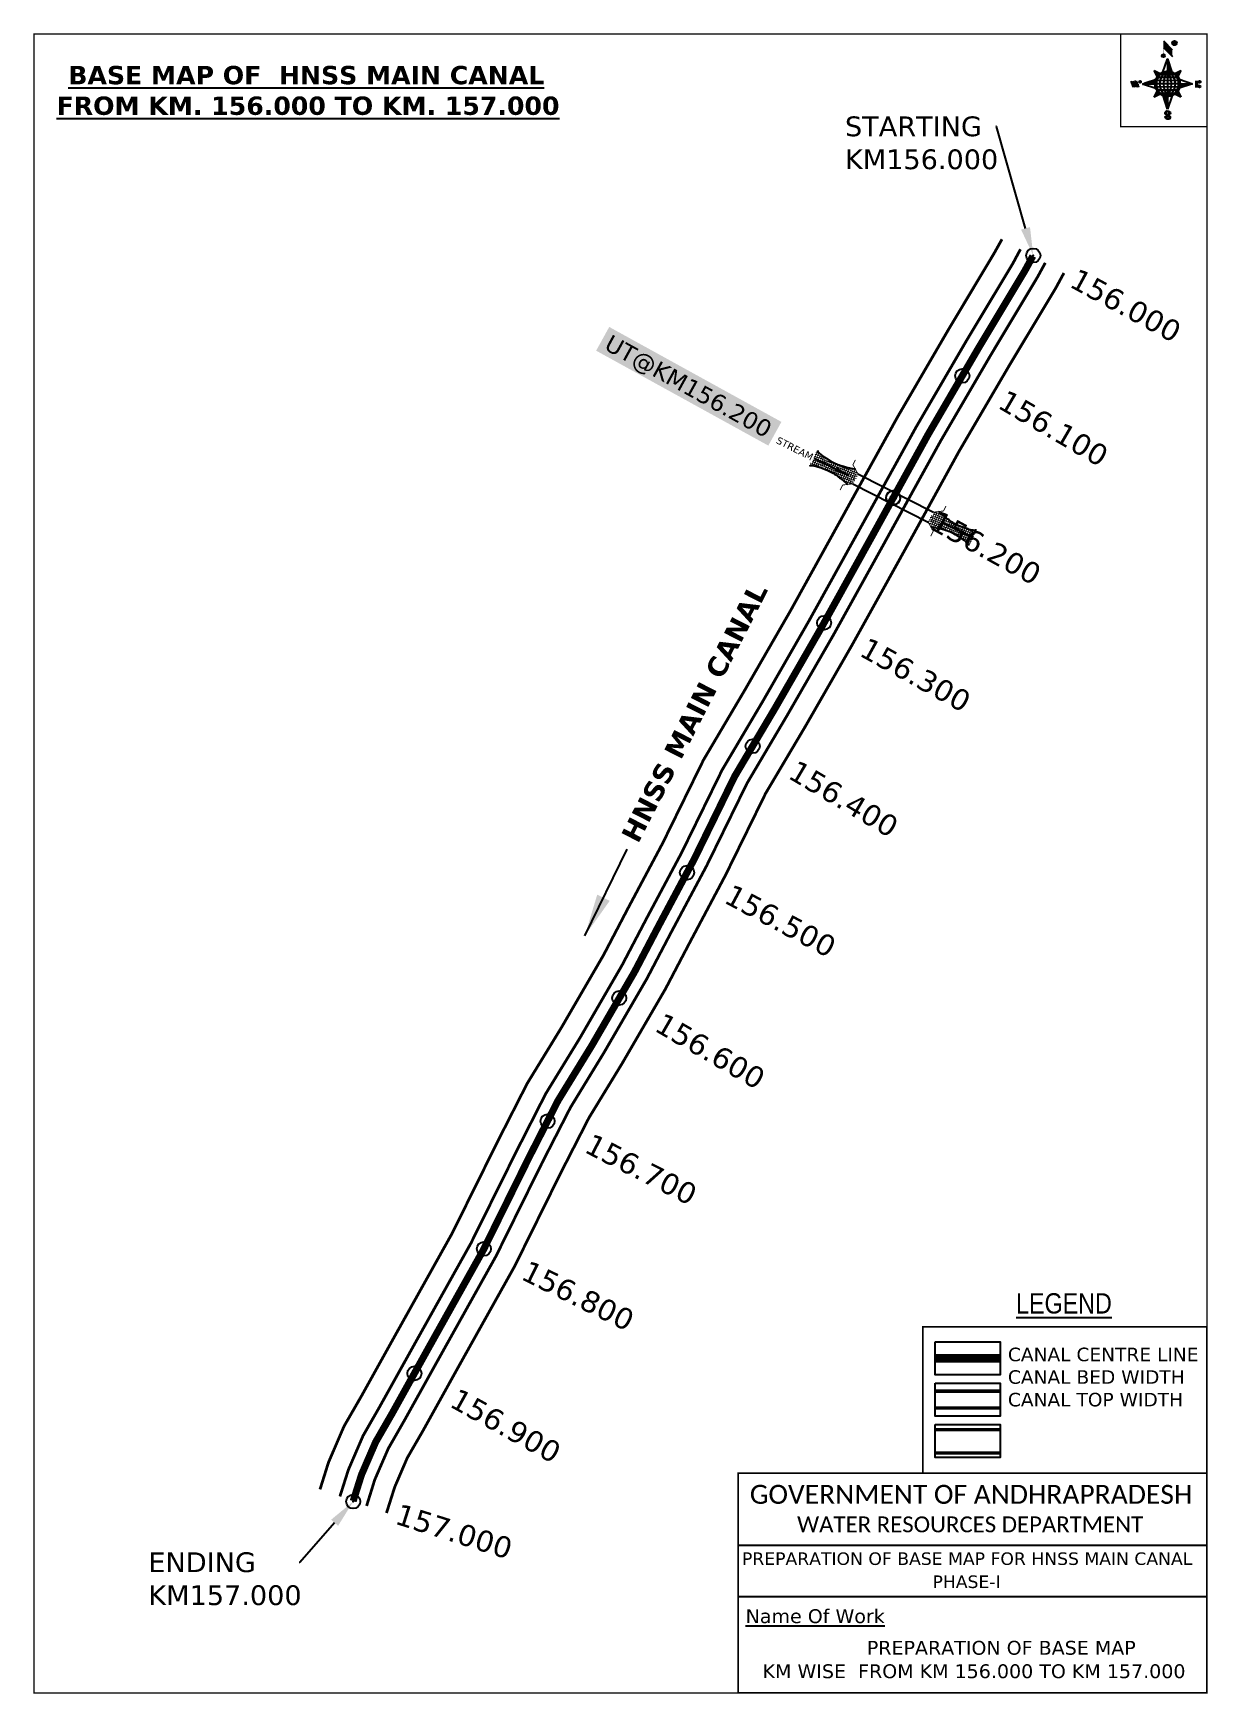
# Model space of a CAD drawing. Header units: inches. Extents: x 751596 to 752428, y 1675826 to 1677003.
import ezdxf
from ezdxf import colors
from ezdxf.entities.mleader import LeaderData, LeaderLine
from ezdxf.enums import TextEntityAlignment as Align
from ezdxf.math import Vec2, Vec3

# ---------------------------------------------------------------- set-up
doc = ezdxf.new("R2010")
doc.units = ezdxf.units.IN
doc.header["$MEASUREMENT"] = 0
doc.header["$PDMODE"] = 32
doc.header["$PDSIZE"] = 10
doc.linetypes.add('HIDDEN2', pattern=[0.1875, 0.125, -0.0625])
for name, color, linetype in [('AQUADUCT', 1, 'Continuous'), ('bord', 1, 'Continuous'), ('CANAL1', 1, 'Continuous'), ('CSMark', 72, 'Continuous'), ('DCBMS', 232, 'Continuous'), ('PAGE', 7, 'Continuous'), ('STRUCTURE', 5, 'Continuous'), ('TEXT', 7, 'Continuous')]:
    doc.layers.add(name, color=color, linetype=linetype)
doc.styles.add('ARIALN', font='ARIALN_1.TTF')
doc.styles.get("Standard").update_dxf_attribs({"font": 'verdana_0.ttf'})
doc.dimstyles.get("Standard").update_dxf_attribs({"dimtxt": 0.18, "dimasz": 0.18, "dimexe": 0.18, "dimexo": 0.0625, "dimgap": 0.09, "dimtad": 0, "dimtih": 1, "dimtoh": 1, "dimdec": 4, "dimzin": 0, "dimdsep": 46, "dimtxsty": 'Standard', "dimcen": 0.09, "dimadec": 0, "dimazin": 0, "dimtfac": 1, "dimtdec": 4, "dimtofl": 0, "dimtmove": 0, "dimatfit": 3, "dimfxl": 0, "dimtolj": 1, "dimtzin": 0, "dimarcsym": 0})
pattern_1 = [(267.297113149, (-8720374.938, 50637915.138), (10.5367255337, -0.497431438), [])]
pattern_2 = [(357.297113149, (-8720374.938, 50637915.138), (0.497431438, 10.5367255337), [])]

# ---------------------------------------------------------------- blocks, each defined once
blk = doc.blocks.new('*X16')
at = {"color": 0, "linetype": 'Continuous'}
for p, q in [((6321.6, 240.5), (6322.3, 241.2)), ((6321.6, 240.3), (6322.3, 241)), ((6321.6, 240.1), (6322.3, 240.8)), ((6321.6, 239.9), (6322.4, 240.7)), ((6321.6, 239.8), (6322.4, 240.6)), ((6321.6, 239.6), (6322.5, 240.5)), ((6321.6, 239.4), (6322.5, 240.3)), ((6321.6, 239.2), (6322.6, 240.2)), ((6321.7, 239.1), (6322.6, 240.1)), ((6321.8, 240.8), (6322.4, 241.4)), ((6321.8, 239), (6322.7, 240)), ((6321.8, 239), (6322.8, 239.9)), ((6321.9, 238.9), (6322.9, 239.8)), ((6322, 238.8), (6323, 239.7)), ((6322.1, 241.3), (6322.4, 241.6)), ((6322.1, 238.7), (6323.1, 239.6)), ((6322.2, 238.6), (6323.1, 239.6)), ((6322.3, 238.5), (6323.2, 239.5)), ((6322.4, 238.5), (6323.3, 239.4)), ((6322.5, 238.4), (6323.4, 239.3)), ((6322.7, 238.4), (6323.6, 239.3)), ((6322.8, 238.3), (6323.7, 239.2)), ((6322.9, 238.3), (6323.8, 239.1)), ((6323.1, 238.2), (6323.9, 239.1)), ((6323.2, 238.2), (6324, 239)), ((6323.3, 238.2), (6324.2, 239)), ((6323.5, 238.1), (6324.3, 238.9)), ((6323.7, 238.1), (6324.4, 238.9)), ((6323.8, 238.1), (6324.6, 238.8)), ((6324.1, 238.2), (6324.7, 238.8)), ((6324.3, 238.3), (6324.9, 238.8)), ((6324.6, 238.3), (6325.1, 238.8)), ((6324.8, 238.4), (6325.2, 238.8)), ((6325.1, 238.5), (6325.4, 238.8)), ((6325.4, 238.6), (6325.6, 238.8))]:
    blk.add_line(p, q, dxfattribs=at)
blk = doc.blocks.new('*X15')
at = {"color": 0, "linetype": 'Continuous'}
for p, q in [((6324.4, 240.3), (6324.5, 240.4)), ((6324.6, 240.3), (6324.8, 240.5)), ((6324.7, 240.2), (6325, 240.5)), ((6324.8, 240.2), (6325.2, 240.6)), ((6325, 240.1), (6325.5, 240.6)), ((6325.1, 240.1), (6325.6, 240.6)), ((6325.2, 240), (6325.8, 240.6)), ((6325.3, 240), (6326, 240.6)), ((6325.4, 239.9), (6326.1, 240.6)), ((6325.5, 239.8), (6326.2, 240.5)), ((6325.6, 239.8), (6326.3, 240.5)), ((6325.7, 239.7), (6326.5, 240.4)), ((6325.9, 239.6), (6326.6, 240.3)), ((6326, 239.5), (6326.7, 240.3)), ((6326, 239.4), (6326.8, 240.2)), ((6326.1, 239.3), (6327, 240.2)), ((6326.2, 239.3), (6327.1, 240.1)), ((6326.3, 239.2), (6327.1, 240)), ((6326.4, 239.1), (6327.2, 239.9)), ((6326.5, 239), (6327.3, 239.8)), ((6326.5, 238.9), (6327.4, 239.7)), ((6326.6, 238.8), (6327.5, 239.6)), ((6326.7, 238.7), (6327.5, 239.5)), ((6326.8, 238.6), (6327.6, 239.4)), ((6326.8, 238.5), (6327.7, 239.3)), ((6326.8, 236.5), (6327.4, 237)), ((6326.9, 238.3), (6327.8, 239.2)), ((6326.9, 238.2), (6327.9, 239.1)), ((6326.9, 236.8), (6327.6, 237.4)), ((6327, 238.1), (6327.8, 239)), ((6327, 237.9), (6327.8, 238.8)), ((6327, 237.8), (6327.8, 238.6)), ((6327, 237.6), (6327.8, 238.4)), ((6327, 237.4), (6327.8, 238.2)), ((6327, 237.3), (6327.8, 238)), ((6327, 237.1), (6327.8, 237.9))]:
    blk.add_line(p, q, dxfattribs=at)
blk = doc.blocks.new('H')
at = {"layer": 'bord', "extrusion": (0.000427885, 0.004792, 0.999988)}
h = blk.add_hatch(dxfattribs=at)
h.set_pattern_fill('LINE', color=8, scale=84.387686, angle=-2.7029, style=0)
h.set_pattern_definition(pattern_2)
h.paths.add_polyline_path([(-492, 786, -0.090992), (-448, 775), (-486, 912)])
h = blk.add_hatch(dxfattribs=at)
h.set_pattern_fill('LINE', color=8, scale=84.387686, angle=-92.7029, style=0)
h.set_pattern_definition(pattern_1)
h.paths.add_polyline_path([(-625, 665, -0.090992), (-615, 710), (-751, 671)])
h = blk.add_hatch(dxfattribs=at)
h.set_pattern_fill('LINE', color=8, scale=84.387686, angle=-2.7029, style=0)
h.set_pattern_definition(pattern_2)
h.paths.add_polyline_path([(-504, 533, -0.090992), (-549, 543), (-510, 406)])
h = blk.add_hatch(dxfattribs=at)
h.set_pattern_fill('LINE', color=8, scale=84.387686, angle=-92.7029, style=0)
h.set_pattern_definition(pattern_1)
h.paths.add_polyline_path([(-246, 647), (-372, 653, -0.090992), (-382, 609)])
for p, q in [((-519, 1020, -1217), (-435, 927, -1216)), ((-516, 1087, -1217), (-432, 994, -1217)), ((-538, 774, -1216), (-487, 906, -1216)), ((-487, 906, -1216), (-493, 780, -1216)), ((-487, 906, -1216), (-448, 769, -1216)), ((-865, 701, -1215), (-847, 638, -1215)), ((-847, 700, -1215), (-829, 637, -1215)), ((-829, 699, -1215), (-811, 636, -1215)), ((-829, 699, -1215), (-811, 698, -1215)), ((-811, 698, -1215), (-794, 635, -1215)), ((-752, 665, -1215), (-615, 704, -1215)), ((-627, 794, -1216), (-567, 760, -1216)), ((-627, 794, -1216), (-584, 747, -1215)), ((-599, 731, -1215), (-627, 794, -1216)), ((-421, 753, -1216), (-359, 781, -1216)), ((-359, 781, -1216), (-405, 739, -1216)), ((-359, 781, -1216), (-392, 721, -1215)), ((-379, 693, -1215), (-246, 641, -1215)), ((-213, 669, -1215), (-217, 601, -1215)), ((-752, 665, -1215), (-625, 659, -1215)), ((-619, 614, -1215), (-752, 665, -1215)), ((-639, 526, -1214), (-606, 585, -1215)), ((-639, 526, -1214), (-593, 568, -1215)), ((-577, 553, -1215), (-639, 526, -1214)), ((-511, 400, -1214), (-549, 537, -1214)), ((-460, 533, -1215), (-511, 400, -1214)), ((-505, 527, -1214), (-511, 400, -1214)), ((-371, 513, -1214), (-431, 546, -1215)), ((-371, 513, -1214), (-414, 560, -1215)), ((-399, 576, -1215), (-371, 513, -1214)), ((-246, 641, -1215), (-383, 603, -1215)), ((-373, 647, -1215), (-246, 641, -1215)), ((-197, 600, -1215), (-194, 668, -1215))]:
    blk.add_line(p, q, dxfattribs=at)
at = {"layer": 'bord', "color": 8, "linetype": 'ByBlock', "extrusion": (0.000427885, 0.004792, 0.999988)}
for p, q in [((-375, 679, -1215), (-620, 691, -1215)), ((-386, 711, -1215), (-605, 722, -1215)), ((-411, 744, -1216), (-578, 752, -1216)), ((-493, 780, -1216), (-505, 527, -1214)), ((-373, 647, -1215), (-625, 659, -1215)), ((-378, 616, -1215), (-623, 628, -1215)), ((-392, 585, -1215), (-611, 595, -1215)), ((-420, 555, -1215), (-587, 562, -1215))]:
    blk.add_line(p, q, dxfattribs=at)
at = {"layer": 'bord', "extrusion": (0.000427885, 0.004792, 0.999988), "elevation": -1212}
for points, const_width in [([(-522, 960), (-516, 1093)], 1.61), ([(-434, 933), (-428, 1066)], 1.61), ([(-870, 707), (-846, 706)], 0.642), ([(-829, 643), (-821, 678)], 0.642), ([(-793, 641), (-782, 694)], 0.642), ([(-223, 676), (-174, 673)], 0.706), ([(-829, 643), (-855, 644)], 0.642), ([(-811, 642), (-784, 641)], 0.642), ([(-177, 605), (-226, 607)], 0.706), ([(-195, 645), (-185, 644)], 0.706)]:
    blk.add_lwpolyline(points, dxfattribs=dict(at, const_width=const_width))
for points, const_width in [([(-414, 1073, 1), (-398, 1058, 1)], 22.3), ([(-530, 950, 1), (-520, 939, 1)], 14.8), ([(-776, 697, 1), (-769, 690, 1)], 8.9), ([(-180, 618, 1), (-173, 611, 1)], 9.79), ([(-178, 667, 1), (-171, 660, 1)], 9.79), ([(-490, 362, 1), (-498, 369, 1)], 11.1), ([(-525, 322, 1), (-533, 329, 1)], 11.1)]:
    blk.add_lwpolyline(points, format="xyb", close=True, dxfattribs=dict(at, const_width=const_width))
for points in [[(-537, 317), (-531, 310), (-520, 307), (-505, 307), (-494, 310), (-486, 318), (-487, 326), (-491, 333), (-494, 336), (-503, 341), (-522, 347), (-530, 352), (-534, 355), (-537, 363), (-537, 373), (-530, 381), (-520, 384), (-504, 384), (-493, 380), (-487, 373)], [(-522, 348), (-526, 354), (-528, 361), (-528, 371), (-526, 375), (-521, 381), (-515, 384)], [(-505, 307), (-499, 312), (-497, 319), (-497, 327), (-501, 335), (-509, 343)]]:
    blk.add_lwpolyline(points, dxfattribs=at)
at = {"layer": 'bord', "extrusion": (0.000427885, 0.004792, 0.999988)}
for centre, radius in [((-406, 1065, -1212), 22.3), ((-525, 944, -1212), 14.8), ((-773, 694, -1212), 8.9), ((-498, 659, -1212), 127), ((-177, 615, -1212), 9.79), ((-174, 663, -1212), 9.79), ((-494, 365, -1212), 11.1), ((-529, 325, -1212), 11.1)]:
    blk.add_circle(centre, radius, dxfattribs=at)
at = {"layer": 'bord', "color": 8, "linetype": 'ByBlock', "extrusion": (0.000427885, 0.004792, 0.999988)}
for centre, radius, start, end in [((-482, 658, -1212), 128, 94.9254, 259.6691), ((-437, 656, -1212), 141, 113.2864, 241.308), ((-316, 651, -1212), 222, 142.5892, 212.0053), ((-560, 662, -1212), 141, 293.2864, 61.308), ((-681, 668, -1212), 222, 322.5892, 32.0053), ((-515, 660, -1212), 128, 274.9254, 79.6691)]:
    blk.add_arc(centre, radius, start, end, dxfattribs=at)
at = {"layer": 'bord', "extrusion": (0.000427885, 0.004792, 0.999988)}
for points in [[(-516, 1093, -1212), (-431, 1000, -1212), (-519, 1026, -1212), (-434, 933, -1212)], [(-864, 707, -1212), (-846, 706, -1212), (-846, 644, -1212), (-829, 643, -1212)], [(-829, 705, -1212), (-811, 704, -1212), (-811, 642, -1212), (-793, 641, -1212)], [(-193, 674, -1212), (-197, 606, -1212), (-213, 675, -1212), (-216, 607, -1212)]]:
    blk.add_solid(points, dxfattribs=at)
at = {"layer": 'bord', "extrusion": (0.000427885, 0.004792, 0.999988), "xscale": 7.977342409717546, "yscale": 7.977342408231451, "zscale": 7.977342408476333, "rotation": 138.0840426661453}
for name, p in [('*X15', (38301, -31929, -1212)), ('*X16', (38314, -31951, -1212))]:
    blk.add_blockref(name, p, dxfattribs=at)
blk = doc.blocks.new('UT')
at = {"layer": 'STRUCTURE'}
h = blk.add_hatch(dxfattribs=at)
h.set_pattern_fill('DASH', color=150, scale=8, angle=-39.6278, style=0)
h.set_pattern_definition([(320.372247933, (-4370.464, -6260.8811), (1.40800153113, 0.132407282), [1, -1])])
h.paths.add_polyline_path([(765163, 1700681.9), (765165.6, 1700680.6), (765167.2, 1700680.3), (765169.1, 1700680), (765172.4, 1700679.6), (765176.4, 1700679.3), (765179.5, 1700679.5), (765183.1, 1700679.9), (765187.7, 1700680.9), (765188.9, 1700681.2), (765193.1, 1700682.2), (765196.1, 1700680.2), (765196.1, 1700672.2), (765193.1, 1700670.2), (765190.5, 1700670.8), (765188.1, 1700671.3), (765185.5, 1700671.8), (765183.6, 1700672.1), (765181, 1700672.5), (765180.3, 1700672.5), (765178.5, 1700672.6), (765176.7, 1700672.6), (765174.6, 1700672.5), (765172.5, 1700672.3), (765170.4, 1700672), (765168.5, 1700671.7), (765166.1, 1700671.2), (765165, 1700670.8), (765163, 1700669.7)])
h.paths.add_polyline_path([(765259.1, 1700682.2), (765256.1, 1700680.2), (765256.1, 1700672.2), (765259.1, 1700670.2), (765261.9, 1700671), (765264.4, 1700671.6), (765266.4, 1700672), (765269.1, 1700672.5), (765272.7, 1700673), (765276.1, 1700673.1), (765278.6, 1700672.9), (765281.2, 1700672.7), (765283.9, 1700672.3), (765286.4, 1700671.9), (765288, 1700671.3), (765289.2, 1700670.6), (765289.1, 1700682.7), (765287.6, 1700681.8), (765285.7, 1700681.2), (765283, 1700680.7), (765281.2, 1700680.4), (765276.7, 1700679.9), (765272.7, 1700679.9), (765268.7, 1700680.3), (765264.8, 1700681), (765261.2, 1700681.7)])
at = {"layer": 'STRUCTURE', "color": 150, "const_width": 0.628}
for points in [[(765190.1, 1700688.2), (765190.1, 1700684.2), (765196.1, 1700680.2), (765256.1, 1700680.2), (765262.1, 1700684.2), (765262.1, 1700688.2)], [(765190.1, 1700664.2), (765190.1, 1700668.2), (765196.1, 1700672.2), (765256.1, 1700672.2), (765262.1, 1700668.2), (765262.1, 1700664.2)]]:
    blk.add_lwpolyline(points, dxfattribs=at)
at = {"layer": 'STRUCTURE', "color": 150}
for points in [[(765196.1, 1700680.2), (765256.1, 1700680.2)], [(765196.1, 1700672.2), (765256.1, 1700672.2)], [(765196.1, 1700672.2), (765256.1, 1700672.2)]]:
    blk.add_lwpolyline(points, dxfattribs=at)
at = {"layer": 'STRUCTURE', "color": 0}
blk.add_circle((765226.1, 1700676.2), 1.89, dxfattribs=at)
at = {"layer": 'STRUCTURE', "color": 150}
for points in [[(765163, 1700681.9), (765164.4, 1700681.1), (765167.9, 1700680.2), (765171.2, 1700679.8), (765176.1, 1700679.4), (765184.7, 1700680.3), (765193.1, 1700682.2)], [(765289.1, 1700682.7), (765287.8, 1700681.9), (765284.3, 1700680.9), (765280.9, 1700680.4), (765276.1, 1700679.8), (765267.4, 1700680.5), (765259.1, 1700682.2)], [(765163, 1700669.7), (765164.3, 1700670.6), (765167.8, 1700671.6), (765171.2, 1700672.1), (765176, 1700672.6), (765184.7, 1700672), (765193.1, 1700670.2)], [(765289.2, 1700670.6), (765287.8, 1700671.4), (765284.2, 1700672.3), (765280.9, 1700672.7), (765276.1, 1700673.1), (765267.4, 1700672.2), (765259.1, 1700670.2)]]:
    blk.add_spline(points, degree=3, dxfattribs=at)
at = {"layer": 'STRUCTURE', "color": 0}
blk.add_text('STREAM', height=5, dxfattribs=at).set_placement((765148.2, 1700675.8), align=Align.MIDDLE_CENTER)
for points in [[(765190.9, 1700676), (765164.2, 1700675.8)], [(765289.3, 1700676.7), (765265.4, 1700676.4)]]:
    blk.add_leader(points, dimstyle='Standard', override={"dimasz": 10, "dimgap": 0.09, "dimtad": 0}, dxfattribs=at)

msp = doc.modelspace()

# ---------------------------------------------------------------- linework, layer by layer
at = {"color": 3}
for p in [(752304.7, 1676845.3), (752254.4, 1676760), (752205.5, 1676673.8), (752156.5, 1676585.1), (752105.9, 1676497.7), (752059.4, 1676408.1), (752011.4, 1676319.3), (751960.6, 1676232), (751915.5, 1676141.6), (751866.3, 1676053.4), (751822.9, 1675962.6)]:
    msp.add_point(p, dxfattribs=at)
at = {"layer": 'CANAL1', "color": 200, "const_width": 2}
for points in [[(752282.5, 1676856.8), (752277.1, 1676847.1), (752244.6, 1676792.8), (752208.6, 1676731), (752183.5, 1676685.6), (752168.3, 1676658), (752132.9, 1676594), (752100.3, 1676537.4), (752071.1, 1676488), (752042.1, 1676428.9), (752017.4, 1676382.5), (752000.3, 1676349.8), (751970.5, 1676298.5), (751946.2, 1676258.8), (751925.4, 1676218), (751893, 1676152.6), (751854.7, 1676084), (751828.8, 1676037.4), (751816.4, 1676015.9), (751805.4, 1675990.3), (751799.4, 1675971.2)], [(752326.4, 1676832.9), (752320.6, 1676822.2), (752287.7, 1676767.4), (752252, 1676706.4), (752227.3, 1676661.4), (752212.1, 1676633.8), (752176.4, 1676569.5), (752143.5, 1676512.2), (752115.1, 1676464.3), (752086.6, 1676406.2), (752061.6, 1676359.1), (752044.1, 1676325.7), (752013.4, 1676272.9), (751989.9, 1676234.4), (751970, 1676195.5), (751937.3, 1676129.3), (751898.4, 1676059.7), (751872.3, 1676012.7), (751861.2, 1675993.5), (751852.3, 1675972.8), (751846.5, 1675954.5)]]:
    msp.add_lwpolyline(points, dxfattribs=at)
at = {"layer": 'CANAL1', "color": 5, "const_width": 2}
for points in [[(752295.6, 1676849.7), (752290.2, 1676839.6), (752257.5, 1676785.2), (752221.6, 1676723.6), (752196.6, 1676678.3), (752181.4, 1676650.8), (752145.9, 1676586.7), (752113.3, 1676529.9), (752084.3, 1676480.9), (752055.5, 1676422.1), (752030.6, 1676375.4), (752013.4, 1676342.6), (751983.4, 1676290.8), (751959.3, 1676251.5), (751938.8, 1676211.2), (751906.3, 1676145.6), (751867.8, 1676076.7), (751841.8, 1676030), (751829.9, 1676009.2), (751819.5, 1675985.1), (751813.5, 1675966.2)], [(751832.4, 1675959.5), (751838.2, 1675978.1), (751847.8, 1676000.2), (751859.2, 1676020.1), (751885.3, 1676067), (751924, 1676136.3), (751956.6, 1676202.3), (751976.8, 1676241.7), (752000.5, 1676280.5), (752030.9, 1676332.9), (752048.3, 1676366.1), (752073.3, 1676413), (752101.9, 1676471.4), (752130.5, 1676519.8), (752163.3, 1676576.8), (752198.9, 1676641.1), (752214.1, 1676668.7), (752239, 1676713.8), (752274.7, 1676775), (752307.5, 1676829.7), (752313.2, 1676840.1)]]:
    msp.add_lwpolyline(points, dxfattribs=at)
at = {"layer": 'CANAL1', "color": 1, "linetype": 'HIDDEN2', "ltscale": 100, "const_width": 5}
msp.add_lwpolyline([(752304.4, 1676844.9), (752298.8, 1676834.6), (752266.1, 1676780.1), (752230.3, 1676718.7), (752205.4, 1676673.5), (752190.2, 1676645.9), (752154.6, 1676581.7), (752121.9, 1676524.8), (752093.1, 1676476.2), (752064.4, 1676417.5), (752039.5, 1676370.8), (752022.2, 1676337.8), (751992, 1676285.7), (751968, 1676246.6), (751947.7, 1676206.8), (751915.2, 1676141), (751876.5, 1676071.8), (751850.5, 1676025), (751838.8, 1676004.7), (751828.8, 1675981.6), (751822.9, 1675962.9)], dxfattribs=at)
at = {"layer": 'CANAL1', "color": 1, "linetype": 'HIDDEN2', "ltscale": 100, "const_width": 6, "elevation": -0.4}
msp.add_lwpolyline([(752281.3, 1676064), (752235.2, 1676064)], dxfattribs=at)
at = {"layer": 'CANAL1', "color": 5, "const_width": 2.4, "elevation": -0.4}
for points in [[(752281.3, 1676040.8), (752235.2, 1676040.8)], [(752281.3, 1676028.8), (752235.2, 1676028.8)]]:
    msp.add_lwpolyline(points, dxfattribs=at)
at = {"layer": 'CANAL1', "color": 200, "const_width": 2.4, "elevation": -0.4}
for points in [[(752281.3, 1676013.5), (752235.2, 1676013.5)], [(752281.3, 1675997), (752235.2, 1675997)]]:
    msp.add_lwpolyline(points, dxfattribs=at)
at = {"layer": 'PAGE', "const_width": 1}
msp.add_lwpolyline([(751596.7, 1677002.3), (751596.7, 1675827), (752427.7, 1675827), (752427.7, 1677002.3), (751596.7, 1677002.3)], dxfattribs=at)
at = {"layer": 'PAGE'}
for points, const_width in [([(752427.7, 1677002.3), (752366.6, 1677002.3), (752366.6, 1676936.5), (752427.7, 1676936.5)], 1), ([(752427.7, 1675982.6), (752226.4, 1675982.6), (752226.4, 1676086.4), (752427.7, 1676086.4)], 1.2), ([(752095.6, 1675982.6), (752427.7, 1675982.6), (752427.7, 1675827), (752095.6, 1675827)], 1.2)]:
    msp.add_lwpolyline(points, close=True, dxfattribs=dict(at, const_width=const_width))
at = {"layer": 'PAGE', "elevation": -0.4}
for points in [[(752235.2, 1676075.8), (752281.3, 1676075.8), (752281.3, 1676052.3), (752235.2, 1676052.3)], [(752235.2, 1676046.5), (752281.3, 1676046.5), (752281.3, 1676023), (752235.2, 1676023)], [(752235.2, 1676017.2), (752281.3, 1676017.2), (752281.3, 1675993.7), (752235.2, 1675993.7)]]:
    msp.add_lwpolyline(points, close=True, dxfattribs=at)
at = {"layer": 'PAGE'}
for points in [[(752095.6, 1675931.7), (752427.7, 1675931.7)], [(752095.6, 1675895.3), (752427.7, 1675895.3)]]:
    msp.add_lwpolyline(points, dxfattribs=at)
at = {"layer": 'STRUCTURE', "color": 0}
msp.add_point((752205.4, 1676673.5), dxfattribs=at)

# ---------------------------------------------------------------- block references
at = {"layer": 'AQUADUCT', "color": 1, "xscale": 0.0703495379661093, "yscale": 0.07034953800030053, "zscale": 0.07034953795990817, "rotation": 3.078330607406165}
msp.add_blockref('H', (752437.3, 1676922.9, 85.4), dxfattribs=at)
at = {"layer": 'STRUCTURE', "color": 0, "rotation": 333.0122292934748}
msp.add_blockref('UT', (-701457.6, 508455), dxfattribs=at)

# ---------------------------------------------------------------- texts
at = {"layer": 'CANAL1', "insert": (752011.8, 1676433.7), "char_height": 14, "width": 205.129, "attachment_point": 1, "rotation": 62.8897}
msp.add_mtext('\\pi0.96322;{\\fVerdana|b1|i0|c0|p34;HNSS MAIN CANAL}', dxfattribs=at)
at = {"layer": 'CSMark', "color": 1}
for s, rotation, p in [('156.000', 331.4552, (752332.9, 1676830.3)), ('156.100', 329.7313, (752282.3, 1676744.4)), ('156.200', 331.1314, (752233.9, 1676658.9)), ('156.300', 331.0203, (752184.1, 1676568.9)), ('156.400', 329.3921, (752133.8, 1676482.1)), ('156.500', 331.9488, (752088.1, 1676394)), ('156.600', 329.8981, (752039.1, 1676303.1)), ('156.700', 332.9664, (751989, 1676217.3)), ('156.800', 333.6934, (751944.1, 1676127.3)), ('156.900', 330.9408, (751893.8, 1676037)), ('157.000', 342.4498, (751853.8, 1675954.3))]:
    msp.add_text(s, height=15, rotation=rotation, dxfattribs=at).set_placement(p, align=Align.MIDDLE_LEFT)
at = {"layer": 'PAGE', "extrusion": (0.000201441, 0.004807, 0.999988), "style": 'ARIALN'}
msp.add_text('%%ULEGEND', height=14.4, rotation=359.9999, dxfattribs=at).set_placement((752326.4, 1676082.9, 8208.3), align=Align.MIDDLE)
at = {"layer": 'PAGE', "extrusion": (0.000201441, 0.004807, 0.999988)}
for s, height, p in [('PREPARATION OF BASE MAP FOR HNSS MAIN CANAL', 8.878, (752098.3, 1675897.6, 8207.3)), ('%%UName Of Work', 9.822, (752100.9, 1675856.4, 8206))]:
    msp.add_text(s, height=height, rotation=359.9999, dxfattribs=at).set_placement(p)
for s, height, p in [('PHASE-I', 8.88, (752257.4, 1675885.7, 8207.3)), ('PREPARATION OF BASE MAP', 9.822, (752282, 1675838.9, 8206.1)), ('KM WISE  FROM KM 156.000 TO KM 157.000', 9.822, (752262.7, 1675822.3, 8206.1))]:
    msp.add_text(s, height=height, rotation=359.9999, dxfattribs=at).set_placement(p, align=Align.MIDDLE_CENTER)
at = {"layer": 'PAGE', "extrusion": (0.000201441, 0.004807, 0.999988), "attachment_point": 1, "text_direction": (1, -1e-06, -0.000201)}
for s, insert, char_height, width in [('CANAL CENTRE LINE CANAL BED WIDTH {\\H2.3741x; }CANAL TOP WIDTH{\\H1.9188x; }', (752286.7, 1676071.6, -0.4), 9.6, 168.926), ('\\pi3.5885;{\\fCalibri|b0|i0|c0|p34;\\H1.3333x;GOVERNMENT OF ANDHRAPRADESH\\P\\pi37.073;\\H0.83998x;WATER RESOURCES DEPARTMENT}', (752100.3, 1675974.4, -1.3), 10.059, 321.276)]:
    msp.add_mtext(s, dxfattribs=dict(at, insert=insert, char_height=char_height, width=width))
at = {"layer": 'STRUCTURE', "color": 5, "insert": (752005.7, 1676789.8), "char_height": 12, "width": 132.096, "attachment_point": 1, "rotation": 331.1314, "bg_fill": 1, "box_fill_scale": 1.3, "bg_fill_color": 7, "bg_fill_true_color": 16777215, "bg_fill_transparency": 4390977}
msp.add_mtext('UT@KM156.200', dxfattribs=at)
at = {"layer": 'TEXT', "color": 1, "insert": (751599.3, 1676979.6), "char_height": 13, "width": 379.826, "attachment_point": 1}
msp.add_mtext('\\pi21.755;{\\fVerdana|b1|i0|c0|p34;\\LBASE MAP OF  HNSS MAIN CANAL \\P\\pi13.452;FROM KM. 156.000 TO KM. 157.000}', dxfattribs=at)

# ---------------------------------------------------------------- leaders
at = {"layer": 'CANAL1'}
msp.add_leader([(751987, 1676363.4), (752017.1, 1676424.7)], dimstyle='Standard', override={"dimasz": 30, "dimgap": 0.09, "dimtad": 0}, dxfattribs=at)
at = {"layer": 'DCBMS', "color": 5}
ml = msp.add_multileader_mtext('Standard', dxfattribs=at)
ml.set_content('STARTING\\PKM156.000', color=5)
ml.set_leader_properties()
ml.build(insert=Vec2(0, 0))
ml.multileader.update_dxf_attribs({"dogleg_length": 0.36, "arrow_head_size": 20})
ctx = ml.context
ctx.base_point, ctx.char_height, ctx.arrow_head_size, ctx.landing_gap_size, ctx.plane_origin = Vec3(752171.2, 1676936.6), 14, 20, 0.09, Vec3(752289.4, 1676988.5)
notes = []
notes.append((ctx, [(0, (1, 1, 0), (752278.6, 1676936.6), (-1, 0), 0.36, [(0, [(752304.7, 1676845.3)], 0, [])])]))
ctx.mtext.insert, ctx.mtext.flow_direction = Vec3(752171.3, 1676943.8), 5
ml = msp.add_multileader_mtext('Standard', dxfattribs=at)
ml.set_content('ENDING \\PKM157.000', color=5)
ml.set_leader_properties()
ml.build(insert=Vec2(0, 0))
ml.multileader.update_dxf_attribs({"dogleg_length": 0.36, "arrow_head_size": 20})
ctx = ml.context
ctx.base_point, ctx.char_height, ctx.arrow_head_size, ctx.landing_gap_size, ctx.plane_origin = Vec3(751677.7, 1675919.4), 14, 20, 0.09, Vec3(751821, 1675841.1)
notes.append((ctx, [(0, (1, 1, 0), (751785.1, 1675919.4), (-1, 0), 0.36, [(0, [(751822.9, 1675962.6)], 0, [])])]))
ctx.mtext.insert, ctx.mtext.width, ctx.mtext.flow_direction = Vec3(751677.8, 1675926.6), 108.896, 5
for ctx, leaders in notes:
    for number, flags, end, landing, length, lines in leaders:
        leader = LeaderData()
        leader.index, (leader.has_last_leader_line, leader.has_dogleg_vector, leader.attachment_direction) = number, flags
        leader.last_leader_point, leader.dogleg_vector, leader.dogleg_length = Vec3(end), Vec3(landing), length
        for number, points, colour, breaks in lines:
            line = LeaderLine()
            line.index, line.vertices, line.color, line.breaks = number, Vec3.list(points), colors.encode_raw_color(colour), breaks
            leader.lines.append(line)
        ctx.leaders.append(leader)

doc.saveas('drawing.dxf')
